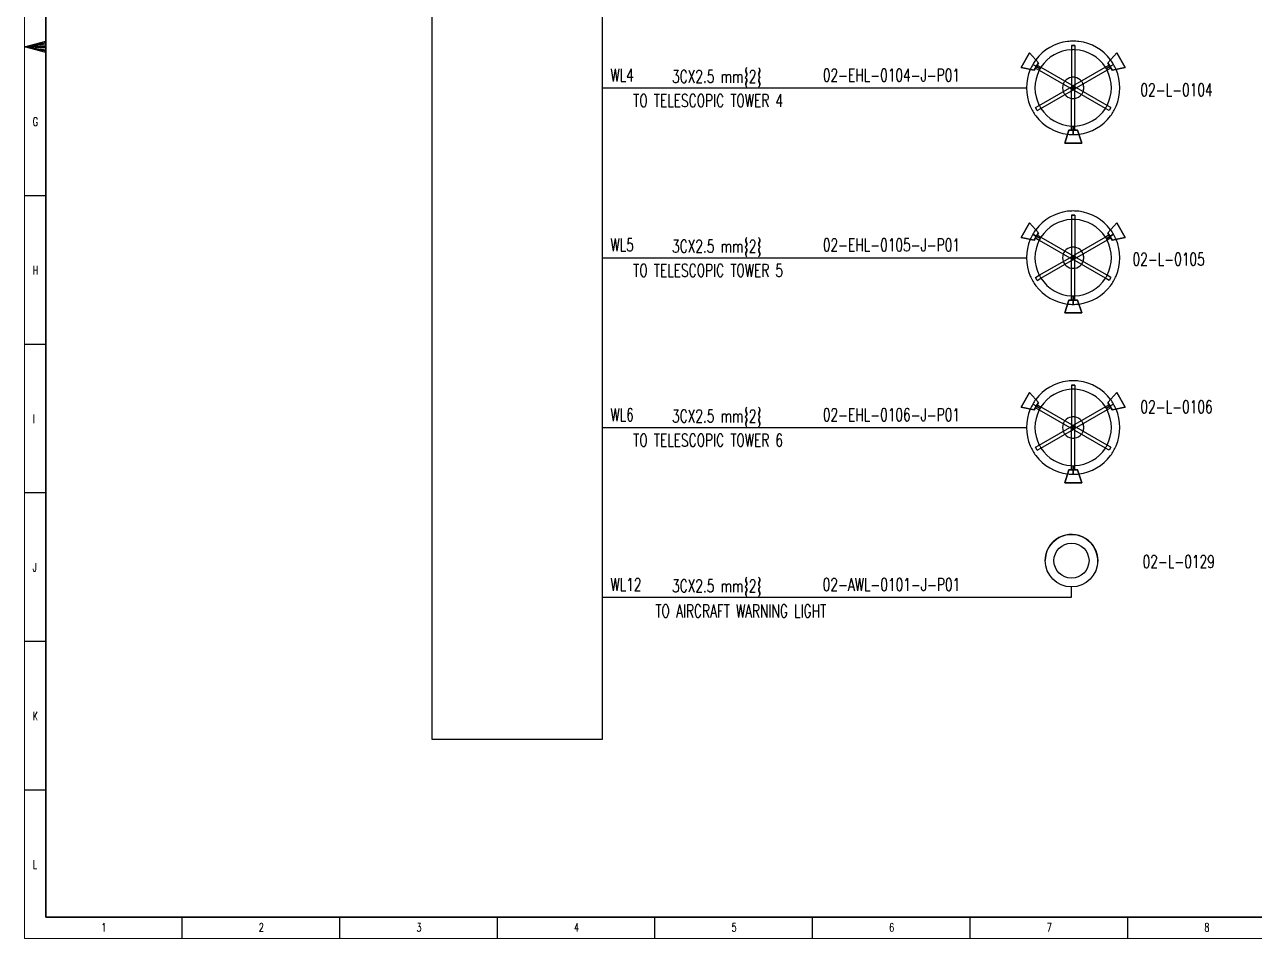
# Model space of a CAD drawing. Header units: millimetres. Extents: x -10610309 to -7681154, y 4147866 to 4574587.
# Drawn here: x -9834031 to -9544311, y 4154587 to 4369836 of the extents above; entities that cross this region are included whole.
import ezdxf
from ezdxf.enums import TextEntityAlignment as Align

# ---------------------------------------------------------------- set-up
doc = ezdxf.new("R2010")
doc.units = ezdxf.units.MM
doc.layers.add('照明平面设备层', color=1, linetype='Continuous')
doc.styles.add('HZTXT', font='simplexs.shx', dxfattribs={"width": 0.7, "bigfont": 'hztxt.shx'})
doc.styles.add('TEG BORDER', font='txt_qlt.shx', dxfattribs={"width": 0.7, "bigfont": 'hztxt.shx'})

# ---------------------------------------------------------------- blocks, each defined once
blk = doc.blocks.new('TEG BORDER A2')
at = {"linetype": 'Continuous'}
for p, q in [((5, 415), (5, 5)), ((5, 5), (489, 5))]:
    blk.add_line(p, q, dxfattribs=at)
for p, q in [((5, 210), (0, 210)), ((1.25, 210), (3.75, 210)), ((0, 175), (5, 175)), ((0, 140), (5, 140)), ((0, 105), (5, 105)), ((0, 70), (5, 70)), ((0, 35), (5, 35)), ((37.12, 0), (37.12, 5)), ((74.25, 0), (74.25, 5)), ((111.38, 0), (111.38, 5)), ((148.5, 0), (148.5, 5)), ((185.63, 0), (185.63, 5)), ((222.75, 0), (222.75, 5)), ((259.88, 0), (259.88, 5))]:
    blk.add_line(p, q)
at = {"color": 5, "lineweight": 15}
blk.add_lwpolyline([(0, 420), (594, 420), (594, 0), (0, 0)], close=True, dxfattribs=at)
blk.add_lwpolyline([(5, 415), (589, 415), (589, 5), (5, 5)], close=True)
blk.add_lwpolyline([(0, 210), (5, 211.34), (5, 208.66), (0, 210), (5, 211), (5, 210.67), (0, 210), (5, 210.33), (5, 209.67), (0, 210), (5, 209.33), (5, 209), (0, 210)])
at = {"char_height": 2, "width": 2, "style": 'TEG BORDER'}
for s, insert, attachment_point in [('G', (1.91, 193.39), 1), ('H', (1.91, 158.39), 1), ('I', (1.91, 123.39), 1), ('J', (1.91, 88.39), 1), ('K', (1.91, 53.39), 1), ('L', (1.91, 18.39), 1), ('1', (18.05, 1.59), 7), ('2', (55.17, 1.59), 7), ('3', (92.3, 1.59), 7), ('4', (129.42, 1.59), 7), ('5', (166.55, 1.59), 7), ('6', (203.67, 1.59), 7), ('7', (240.8, 1.59), 7), ('8', (277.92, 1.59), 7)]:
    blk.add_mtext(s, dxfattribs=dict(at, insert=insert, attachment_point=attachment_point))

msp = doc.modelspace()

# ---------------------------------------------------------------- linework, layer by layer
for p, q in [((-9698002, 4354933), (-9598002, 4354933)), ((-9698002, 4314933), (-9598002, 4314933)), ((-9698002, 4274933), (-9598002, 4274933)), ((-9698002, 4274933), (-9598002, 4274933)), ((-9587402, 4234933), (-9587402, 4237378)), ((-9698002, 4234933), (-9598002, 4234933)), ((-9698002, 4234933), (-9587402, 4234933))]:
    msp.add_line(p, q)
msp.add_lwpolyline([(-9738002, 4489901), (-9698002, 4489901), (-9698002, 4201427), (-9738002, 4201427)], close=True)
at = {"layer": '照明平面设备层', "color": 1, "linetype": 'Continuous'}
for p, q in [((-9586602, 4364933), (-9587402, 4364933)), ((-9587402, 4364933), (-9587002, 4364933)), ((-9586602, 4364933), (-9587402, 4364933)), ((-9587402, 4364933), (-9587002, 4364933)), ((-9587402, 4364933), (-9587402, 4363924)), ((-9587402, 4363924), (-9587402, 4355626)), ((-9587002, 4364933), (-9586602, 4364933)), ((-9587002, 4364933), (-9586602, 4364933)), ((-9586602, 4364933), (-9586602, 4363924)), ((-9586602, 4363924), (-9586602, 4355626)), ((-9599261, 4359701), (-9597261, 4363165)), ((-9597261, 4363165), (-9599261, 4359701)), ((-9597261, 4363165), (-9599261, 4359701)), ((-9599261, 4359701), (-9597261, 4363165)), ((-9597261, 4363165), (-9595163, 4360799)), ((-9597261, 4363165), (-9595163, 4360799)), ((-9595163, 4360799), (-9597261, 4363165)), ((-9597261, 4363165), (-9595163, 4360799)), ((-9595663, 4359933), (-9596529, 4360433)), ((-9596529, 4360433), (-9595663, 4359933)), ((-9595663, 4359933), (-9596529, 4360433)), ((-9596529, 4360433), (-9595663, 4359933)), ((-9596163, 4359067), (-9595163, 4360799)), ((-9595163, 4360799), (-9596163, 4359067)), ((-9595163, 4360799), (-9596163, 4359067)), ((-9596163, 4359067), (-9595163, 4360799)), ((-9576744, 4363165), (-9578842, 4360799)), ((-9576744, 4363165), (-9578842, 4360799)), ((-9578842, 4360799), (-9576744, 4363165)), ((-9578842, 4360799), (-9576744, 4363165)), ((-9577842, 4359067), (-9578842, 4360799)), ((-9578842, 4360799), (-9577842, 4359067)), ((-9578842, 4360799), (-9577842, 4359067)), ((-9577842, 4359067), (-9578842, 4360799)), ((-9578342, 4359933), (-9577476, 4360433)), ((-9577476, 4360433), (-9578342, 4359933)), ((-9578342, 4359933), (-9577476, 4360433)), ((-9577476, 4360433), (-9578342, 4359933)), ((-9576744, 4363165), (-9574744, 4359701)), ((-9574744, 4359701), (-9576744, 4363165)), ((-9574744, 4359701), (-9576744, 4363165)), ((-9576744, 4363165), (-9574744, 4359701)), ((-9599261, 4359701), (-9596163, 4359067)), ((-9599261, 4359701), (-9596163, 4359067)), ((-9596163, 4359067), (-9599261, 4359701)), ((-9596163, 4359067), (-9599261, 4359701)), ((-9595463, 4360279), (-9595863, 4359586)), ((-9595463, 4360279), (-9595863, 4359586)), ((-9595863, 4359586), (-9594989, 4359082)), ((-9595663, 4359933), (-9594797, 4359433)), ((-9594869, 4359475), (-9595663, 4359933)), ((-9595663, 4359933), (-9594797, 4359433)), ((-9594869, 4359475), (-9595663, 4359933)), ((-9595463, 4360279), (-9594589, 4359775)), ((-9594989, 4359082), (-9587802, 4354933)), ((-9594797, 4359433), (-9594869, 4359475)), ((-9594797, 4359433), (-9594869, 4359475)), ((-9594589, 4359775), (-9587402, 4355626)), ((-9579416, 4359775), (-9586602, 4355626)), ((-9579016, 4359082), (-9586202, 4354933)), ((-9578542, 4360279), (-9579416, 4359775)), ((-9578342, 4359933), (-9579208, 4359433)), ((-9578342, 4359933), (-9579208, 4359433)), ((-9579208, 4359433), (-9579136, 4359475)), ((-9579208, 4359433), (-9579136, 4359475)), ((-9579136, 4359475), (-9578342, 4359933)), ((-9579136, 4359475), (-9578342, 4359933)), ((-9578142, 4359586), (-9579016, 4359082)), ((-9578542, 4360279), (-9578142, 4359586)), ((-9578542, 4360279), (-9578142, 4359586)), ((-9574744, 4359701), (-9577842, 4359067)), ((-9574744, 4359701), (-9577842, 4359067)), ((-9577842, 4359067), (-9574744, 4359701)), ((-9574744, 4359701), (-9577842, 4359067)), ((-9594989, 4350784), (-9587802, 4354933)), ((-9587802, 4354933), (-9587202, 4355279)), ((-9587802, 4354933), (-9587202, 4354586)), ((-9587402, 4355626), (-9586802, 4355279)), ((-9587402, 4355626), (-9587402, 4354933)), ((-9586602, 4354933), (-9587402, 4354933)), ((-9587402, 4354933), (-9587002, 4354933)), ((-9587002, 4354933), (-9587402, 4354933)), ((-9587402, 4354933), (-9586602, 4354933)), ((-9587402, 4354240), (-9587402, 4354933)), ((-9587402, 4354240), (-9586802, 4354586)), ((-9586602, 4355626), (-9587202, 4355279)), ((-9587002, 4354933), (-9587202, 4355279)), ((-9587202, 4355279), (-9586802, 4354586)), ((-9586802, 4354586), (-9587202, 4355279)), ((-9587202, 4355279), (-9587002, 4354933)), ((-9587202, 4354586), (-9586802, 4355279)), ((-9586802, 4355279), (-9587202, 4354586)), ((-9587002, 4354933), (-9587202, 4354586)), ((-9587202, 4354586), (-9587002, 4354933)), ((-9586602, 4354240), (-9587202, 4354586)), ((-9586802, 4355279), (-9587002, 4354933)), ((-9587002, 4354933), (-9586802, 4355279)), ((-9586802, 4354586), (-9587002, 4354933)), ((-9587002, 4354933), (-9586802, 4354586)), ((-9587002, 4354933), (-9586602, 4354933)), ((-9586602, 4354933), (-9587002, 4354933)), ((-9586202, 4354933), (-9586802, 4355279)), ((-9586202, 4354933), (-9586802, 4354586)), ((-9586602, 4355626), (-9586602, 4354933)), ((-9586602, 4354240), (-9586602, 4354933)), ((-9579016, 4350784), (-9586202, 4354933)), ((-9594589, 4350091), (-9587402, 4354240)), ((-9587402, 4345942), (-9587402, 4354240)), ((-9586602, 4345942), (-9586602, 4354240)), ((-9579416, 4350091), (-9586602, 4354240)), ((-9595863, 4350279), (-9594989, 4350784)), ((-9595463, 4349586), (-9595863, 4350279)), ((-9595463, 4349586), (-9595863, 4350279)), ((-9595463, 4349586), (-9594589, 4350091)), ((-9578542, 4349586), (-9579416, 4350091)), ((-9578142, 4350279), (-9579016, 4350784)), ((-9578142, 4350279), (-9578542, 4349586)), ((-9578142, 4350279), (-9578542, 4349586)), ((-9587402, 4344933), (-9587402, 4345942)), ((-9587002, 4345849), (-9587002, 4345933)), ((-9587002, 4345933), (-9587002, 4343933)), ((-9587002, 4345849), (-9587002, 4345933)), ((-9587002, 4345933), (-9587002, 4343933)), ((-9587002, 4344933), (-9587002, 4345849)), ((-9587002, 4344933), (-9587002, 4345849)), ((-9586602, 4344933), (-9586602, 4345942)), ((-9588002, 4344933), (-9589002, 4341933)), ((-9589002, 4341933), (-9588002, 4344933)), ((-9589002, 4341933), (-9588002, 4344933)), ((-9589002, 4341933), (-9588002, 4344933)), ((-9586002, 4344933), (-9588002, 4344933)), ((-9588002, 4344933), (-9586002, 4344933)), ((-9588002, 4344933), (-9586002, 4344933)), ((-9586002, 4344933), (-9588002, 4344933)), ((-9586602, 4344933), (-9587402, 4344933)), ((-9586602, 4344933), (-9587402, 4344933)), ((-9587002, 4343933), (-9587002, 4344933)), ((-9587002, 4343933), (-9587002, 4344933)), ((-9585002, 4341933), (-9586002, 4344933)), ((-9585002, 4341933), (-9586002, 4344933)), ((-9586002, 4344933), (-9585002, 4341933)), ((-9586002, 4344933), (-9585002, 4341933)), ((-9585002, 4341933), (-9589002, 4341933)), ((-9589002, 4341933), (-9585002, 4341933)), ((-9589002, 4341933), (-9585002, 4341933)), ((-9585002, 4341933), (-9589002, 4341933)), ((-9599261, 4319701), (-9597261, 4323165)), ((-9597261, 4323165), (-9599261, 4319701)), ((-9597261, 4323165), (-9599261, 4319701)), ((-9599261, 4319701), (-9597261, 4323165)), ((-9597261, 4323165), (-9595163, 4320799)), ((-9597261, 4323165), (-9595163, 4320799)), ((-9595163, 4320799), (-9597261, 4323165)), ((-9597261, 4323165), (-9595163, 4320799)), ((-9586602, 4324933), (-9587402, 4324933)), ((-9587402, 4324933), (-9587002, 4324933)), ((-9586602, 4324933), (-9587402, 4324933)), ((-9587402, 4324933), (-9587002, 4324933)), ((-9587402, 4324933), (-9587402, 4323924)), ((-9587402, 4323924), (-9587402, 4315626)), ((-9587002, 4324933), (-9586602, 4324933)), ((-9587002, 4324933), (-9586602, 4324933)), ((-9586602, 4324933), (-9586602, 4323924)), ((-9586602, 4323924), (-9586602, 4315626)), ((-9576744, 4323165), (-9578842, 4320799)), ((-9576744, 4323165), (-9578842, 4320799)), ((-9578842, 4320799), (-9576744, 4323165)), ((-9578842, 4320799), (-9576744, 4323165)), ((-9576744, 4323165), (-9574744, 4319701)), ((-9574744, 4319701), (-9576744, 4323165)), ((-9574744, 4319701), (-9576744, 4323165)), ((-9576744, 4323165), (-9574744, 4319701)), ((-9595663, 4319933), (-9596529, 4320433)), ((-9596529, 4320433), (-9595663, 4319933)), ((-9595663, 4319933), (-9596529, 4320433)), ((-9596529, 4320433), (-9595663, 4319933)), ((-9596163, 4319067), (-9595163, 4320799)), ((-9595163, 4320799), (-9596163, 4319067)), ((-9595163, 4320799), (-9596163, 4319067)), ((-9596163, 4319067), (-9595163, 4320799)), ((-9595463, 4320279), (-9595863, 4319586)), ((-9595463, 4320279), (-9595863, 4319586)), ((-9595663, 4319933), (-9594797, 4319433)), ((-9594869, 4319475), (-9595663, 4319933)), ((-9595663, 4319933), (-9594797, 4319433)), ((-9594869, 4319475), (-9595663, 4319933)), ((-9595463, 4320279), (-9594589, 4319775)), ((-9594589, 4319775), (-9587402, 4315626)), ((-9579416, 4319775), (-9586602, 4315626)), ((-9578542, 4320279), (-9579416, 4319775)), ((-9578342, 4319933), (-9579208, 4319433)), ((-9578342, 4319933), (-9579208, 4319433)), ((-9579136, 4319475), (-9578342, 4319933)), ((-9579136, 4319475), (-9578342, 4319933)), ((-9577842, 4319067), (-9578842, 4320799)), ((-9578842, 4320799), (-9577842, 4319067)), ((-9578842, 4320799), (-9577842, 4319067)), ((-9577842, 4319067), (-9578842, 4320799)), ((-9578542, 4320279), (-9578142, 4319586)), ((-9578542, 4320279), (-9578142, 4319586)), ((-9578342, 4319933), (-9577476, 4320433)), ((-9577476, 4320433), (-9578342, 4319933)), ((-9578342, 4319933), (-9577476, 4320433)), ((-9577476, 4320433), (-9578342, 4319933)), ((-9599261, 4319701), (-9596163, 4319067)), ((-9599261, 4319701), (-9596163, 4319067)), ((-9596163, 4319067), (-9599261, 4319701)), ((-9596163, 4319067), (-9599261, 4319701)), ((-9595863, 4319586), (-9594989, 4319082)), ((-9594989, 4319082), (-9587802, 4314933)), ((-9594797, 4319433), (-9594869, 4319475)), ((-9594797, 4319433), (-9594869, 4319475)), ((-9579016, 4319082), (-9586202, 4314933)), ((-9579208, 4319433), (-9579136, 4319475)), ((-9579208, 4319433), (-9579136, 4319475)), ((-9578142, 4319586), (-9579016, 4319082)), ((-9574744, 4319701), (-9577842, 4319067)), ((-9574744, 4319701), (-9577842, 4319067)), ((-9577842, 4319067), (-9574744, 4319701)), ((-9574744, 4319701), (-9577842, 4319067)), ((-9594989, 4310784), (-9587802, 4314933)), ((-9594589, 4310091), (-9587402, 4314240)), ((-9587802, 4314933), (-9587202, 4315279)), ((-9587802, 4314933), (-9587202, 4314586)), ((-9587402, 4315626), (-9586802, 4315279)), ((-9587402, 4315626), (-9587402, 4314933)), ((-9586602, 4314933), (-9587402, 4314933)), ((-9587402, 4314933), (-9587002, 4314933)), ((-9587002, 4314933), (-9587402, 4314933)), ((-9587402, 4314933), (-9586602, 4314933)), ((-9587402, 4314240), (-9587402, 4314933)), ((-9587402, 4314240), (-9586802, 4314586)), ((-9587402, 4305942), (-9587402, 4314240)), ((-9586602, 4315626), (-9587202, 4315279)), ((-9587002, 4314933), (-9587202, 4315279)), ((-9587202, 4315279), (-9586802, 4314586)), ((-9586802, 4314586), (-9587202, 4315279)), ((-9587202, 4315279), (-9587002, 4314933)), ((-9587202, 4314586), (-9586802, 4315279)), ((-9586802, 4315279), (-9587202, 4314586)), ((-9587002, 4314933), (-9587202, 4314586)), ((-9587202, 4314586), (-9587002, 4314933)), ((-9586602, 4314240), (-9587202, 4314586)), ((-9586802, 4315279), (-9587002, 4314933)), ((-9587002, 4314933), (-9586802, 4315279)), ((-9586802, 4314586), (-9587002, 4314933)), ((-9587002, 4314933), (-9586802, 4314586)), ((-9587002, 4314933), (-9586602, 4314933)), ((-9586602, 4314933), (-9587002, 4314933)), ((-9586202, 4314933), (-9586802, 4315279)), ((-9586202, 4314933), (-9586802, 4314586)), ((-9586602, 4315626), (-9586602, 4314933)), ((-9586602, 4314240), (-9586602, 4314933)), ((-9586602, 4305942), (-9586602, 4314240)), ((-9579416, 4310091), (-9586602, 4314240)), ((-9579016, 4310784), (-9586202, 4314933)), ((-9595863, 4310279), (-9594989, 4310784)), ((-9595463, 4309586), (-9595863, 4310279)), ((-9595463, 4309586), (-9595863, 4310279)), ((-9595463, 4309586), (-9594589, 4310091)), ((-9578542, 4309586), (-9579416, 4310091)), ((-9578142, 4310279), (-9579016, 4310784)), ((-9578142, 4310279), (-9578542, 4309586)), ((-9578142, 4310279), (-9578542, 4309586)), ((-9587402, 4304933), (-9587402, 4305942)), ((-9587002, 4305849), (-9587002, 4305933)), ((-9587002, 4305933), (-9587002, 4303933)), ((-9587002, 4305849), (-9587002, 4305933)), ((-9587002, 4305933), (-9587002, 4303933)), ((-9587002, 4304933), (-9587002, 4305849)), ((-9587002, 4304933), (-9587002, 4305849)), ((-9586602, 4304933), (-9586602, 4305942)), ((-9588002, 4304933), (-9589002, 4301933)), ((-9589002, 4301933), (-9588002, 4304933)), ((-9589002, 4301933), (-9588002, 4304933)), ((-9589002, 4301933), (-9588002, 4304933)), ((-9586002, 4304933), (-9588002, 4304933)), ((-9588002, 4304933), (-9586002, 4304933)), ((-9588002, 4304933), (-9586002, 4304933)), ((-9586002, 4304933), (-9588002, 4304933)), ((-9586602, 4304933), (-9587402, 4304933)), ((-9586602, 4304933), (-9587402, 4304933)), ((-9587002, 4303933), (-9587002, 4304933)), ((-9587002, 4303933), (-9587002, 4304933)), ((-9585002, 4301933), (-9586002, 4304933)), ((-9585002, 4301933), (-9586002, 4304933)), ((-9586002, 4304933), (-9585002, 4301933)), ((-9586002, 4304933), (-9585002, 4301933)), ((-9585002, 4301933), (-9589002, 4301933)), ((-9589002, 4301933), (-9585002, 4301933)), ((-9589002, 4301933), (-9585002, 4301933)), ((-9585002, 4301933), (-9589002, 4301933)), ((-9599261, 4279701), (-9597261, 4283165)), ((-9597261, 4283165), (-9599261, 4279701)), ((-9597261, 4283165), (-9599261, 4279701)), ((-9599261, 4279701), (-9597261, 4283165)), ((-9597261, 4283165), (-9595163, 4280799)), ((-9597261, 4283165), (-9595163, 4280799)), ((-9595163, 4280799), (-9597261, 4283165)), ((-9597261, 4283165), (-9595163, 4280799)), ((-9586602, 4284933), (-9587402, 4284933)), ((-9587402, 4284933), (-9587002, 4284933)), ((-9586602, 4284933), (-9587402, 4284933)), ((-9587402, 4284933), (-9587002, 4284933)), ((-9587402, 4284933), (-9587402, 4283924)), ((-9587402, 4283924), (-9587402, 4275626)), ((-9587002, 4284933), (-9586602, 4284933)), ((-9587002, 4284933), (-9586602, 4284933)), ((-9586602, 4284933), (-9586602, 4283924)), ((-9586602, 4283924), (-9586602, 4275626)), ((-9576744, 4283165), (-9578842, 4280799)), ((-9576744, 4283165), (-9578842, 4280799)), ((-9578842, 4280799), (-9576744, 4283165)), ((-9578842, 4280799), (-9576744, 4283165)), ((-9576744, 4283165), (-9574744, 4279701)), ((-9574744, 4279701), (-9576744, 4283165)), ((-9574744, 4279701), (-9576744, 4283165)), ((-9576744, 4283165), (-9574744, 4279701)), ((-9599261, 4279701), (-9596163, 4279067)), ((-9599261, 4279701), (-9596163, 4279067)), ((-9596163, 4279067), (-9599261, 4279701)), ((-9596163, 4279067), (-9599261, 4279701)), ((-9595663, 4279933), (-9596529, 4280433)), ((-9596529, 4280433), (-9595663, 4279933)), ((-9595663, 4279933), (-9596529, 4280433)), ((-9596529, 4280433), (-9595663, 4279933)), ((-9596163, 4279067), (-9595163, 4280799)), ((-9595163, 4280799), (-9596163, 4279067)), ((-9595163, 4280799), (-9596163, 4279067)), ((-9596163, 4279067), (-9595163, 4280799)), ((-9595463, 4280279), (-9595863, 4279586)), ((-9595463, 4280279), (-9595863, 4279586)), ((-9595863, 4279586), (-9594989, 4279082)), ((-9595663, 4279933), (-9594797, 4279433)), ((-9594869, 4279475), (-9595663, 4279933)), ((-9595663, 4279933), (-9594797, 4279433)), ((-9594869, 4279475), (-9595663, 4279933)), ((-9595463, 4280279), (-9594589, 4279775)), ((-9594797, 4279433), (-9594869, 4279475)), ((-9594797, 4279433), (-9594869, 4279475)), ((-9594589, 4279775), (-9587402, 4275626)), ((-9579416, 4279775), (-9586602, 4275626)), ((-9578542, 4280279), (-9579416, 4279775)), ((-9578342, 4279933), (-9579208, 4279433)), ((-9578342, 4279933), (-9579208, 4279433)), ((-9579208, 4279433), (-9579136, 4279475)), ((-9579208, 4279433), (-9579136, 4279475)), ((-9579136, 4279475), (-9578342, 4279933)), ((-9579136, 4279475), (-9578342, 4279933)), ((-9578142, 4279586), (-9579016, 4279082)), ((-9577842, 4279067), (-9578842, 4280799)), ((-9578842, 4280799), (-9577842, 4279067)), ((-9578842, 4280799), (-9577842, 4279067)), ((-9577842, 4279067), (-9578842, 4280799)), ((-9578542, 4280279), (-9578142, 4279586)), ((-9578542, 4280279), (-9578142, 4279586)), ((-9578342, 4279933), (-9577476, 4280433)), ((-9577476, 4280433), (-9578342, 4279933)), ((-9578342, 4279933), (-9577476, 4280433)), ((-9577476, 4280433), (-9578342, 4279933)), ((-9574744, 4279701), (-9577842, 4279067)), ((-9574744, 4279701), (-9577842, 4279067)), ((-9577842, 4279067), (-9574744, 4279701)), ((-9574744, 4279701), (-9577842, 4279067)), ((-9594989, 4279082), (-9587802, 4274933)), ((-9579016, 4279082), (-9586202, 4274933)), ((-9594989, 4270784), (-9587802, 4274933)), ((-9594589, 4270091), (-9587402, 4274240)), ((-9587802, 4274933), (-9587202, 4275279)), ((-9587802, 4274933), (-9587202, 4274586)), ((-9587402, 4275626), (-9586802, 4275279)), ((-9587402, 4275626), (-9587402, 4274933)), ((-9586602, 4274933), (-9587402, 4274933)), ((-9587402, 4274933), (-9587002, 4274933)), ((-9587002, 4274933), (-9587402, 4274933)), ((-9587402, 4274933), (-9586602, 4274933)), ((-9587402, 4274240), (-9587402, 4274933)), ((-9587402, 4274240), (-9586802, 4274586)), ((-9587402, 4265942), (-9587402, 4274240)), ((-9586602, 4275626), (-9587202, 4275279)), ((-9587002, 4274933), (-9587202, 4275279)), ((-9587202, 4275279), (-9586802, 4274586)), ((-9586802, 4274586), (-9587202, 4275279)), ((-9587202, 4275279), (-9587002, 4274933)), ((-9587202, 4274586), (-9586802, 4275279)), ((-9586802, 4275279), (-9587202, 4274586)), ((-9587002, 4274933), (-9587202, 4274586)), ((-9587202, 4274586), (-9587002, 4274933)), ((-9586602, 4274240), (-9587202, 4274586)), ((-9586802, 4275279), (-9587002, 4274933)), ((-9587002, 4274933), (-9586802, 4275279)), ((-9586802, 4274586), (-9587002, 4274933)), ((-9587002, 4274933), (-9586802, 4274586)), ((-9587002, 4274933), (-9586602, 4274933)), ((-9586602, 4274933), (-9587002, 4274933)), ((-9586202, 4274933), (-9586802, 4275279)), ((-9586202, 4274933), (-9586802, 4274586)), ((-9586602, 4275626), (-9586602, 4274933)), ((-9586602, 4274240), (-9586602, 4274933)), ((-9586602, 4265942), (-9586602, 4274240)), ((-9579416, 4270091), (-9586602, 4274240)), ((-9579016, 4270784), (-9586202, 4274933)), ((-9595863, 4270279), (-9594989, 4270784)), ((-9578142, 4270279), (-9579016, 4270784)), ((-9595463, 4269586), (-9595863, 4270279)), ((-9595463, 4269586), (-9595863, 4270279)), ((-9595463, 4269586), (-9594589, 4270091)), ((-9578542, 4269586), (-9579416, 4270091)), ((-9578142, 4270279), (-9578542, 4269586)), ((-9578142, 4270279), (-9578542, 4269586)), ((-9588002, 4264933), (-9589002, 4261933)), ((-9589002, 4261933), (-9588002, 4264933)), ((-9589002, 4261933), (-9588002, 4264933)), ((-9589002, 4261933), (-9588002, 4264933)), ((-9586002, 4264933), (-9588002, 4264933)), ((-9588002, 4264933), (-9586002, 4264933)), ((-9588002, 4264933), (-9586002, 4264933)), ((-9586002, 4264933), (-9588002, 4264933)), ((-9587402, 4264933), (-9587402, 4265942)), ((-9586602, 4264933), (-9587402, 4264933)), ((-9586602, 4264933), (-9587402, 4264933)), ((-9587002, 4265849), (-9587002, 4265933)), ((-9587002, 4265933), (-9587002, 4263933)), ((-9587002, 4265849), (-9587002, 4265933)), ((-9587002, 4265933), (-9587002, 4263933)), ((-9587002, 4264933), (-9587002, 4265849)), ((-9587002, 4264933), (-9587002, 4265849)), ((-9587002, 4263933), (-9587002, 4264933)), ((-9587002, 4263933), (-9587002, 4264933)), ((-9586602, 4264933), (-9586602, 4265942)), ((-9585002, 4261933), (-9586002, 4264933)), ((-9585002, 4261933), (-9586002, 4264933)), ((-9586002, 4264933), (-9585002, 4261933)), ((-9586002, 4264933), (-9585002, 4261933)), ((-9585002, 4261933), (-9589002, 4261933)), ((-9589002, 4261933), (-9585002, 4261933)), ((-9589002, 4261933), (-9585002, 4261933)), ((-9585002, 4261933), (-9589002, 4261933))]:
    msp.add_line(p, q, dxfattribs=at)
for centre, radius in [((-9587002, 4354933), 500), ((-9587002, 4354933), 500), ((-9587002, 4314933), 500), ((-9587002, 4314933), 500), ((-9587002, 4274933), 500), ((-9587002, 4274933), 500), ((-9587402, 4243572), 6194), ((-9587402, 4243572), 4129)]:
    msp.add_circle(centre, radius, dxfattribs=at)
for centre, radius, start, end in [((-9587002, 4354933), 11000, 96.86074, 143.17429), ((-9587002, 4354933), 9000, 92.54732, 147.45268), ((-9587002, 4354933), 11000, 90, 96.86074), ((-9587002, 4354933), 9000, 90, 92.54732), ((-9587002, 4354933), 11000, 83.18043, 90), ((-9587002, 4354933), 9000, 87.45268, 90), ((-9587002, 4354933), 9000, 32.54732, 87.45268), ((-9587002, 4354933), 11000, 36.82571, 83.18043), ((-9587002, 4354933), 11000, 150, 156.82571), ((-9587002, 4354933), 11000, 143.17429, 150), ((-9587002, 4354933), 11000, 30, 36.82571), ((-9587002, 4354933), 11000, 23.17429, 30), ((-9587002, 4354933), 11000, 156.82571, 203.17429), ((-9587002, 4354933), 9000, 152.54732, 207.45268), ((-9587002, 4354933), 9000, 150, 152.54732), ((-9587002, 4354933), 9000, 147.45268, 150), ((-9587002, 4354933), 2500, 99.2069, 140.7931), ((-9587002, 4354933), 2500, 99.2069, 140.7931), ((-9587002, 4354933), 2500, 80.7931, 99.2069), ((-9587002, 4354933), 2500, 80.7931, 99.2069), ((-9587002, 4354933), 2500, 39.2069, 80.7931), ((-9587002, 4354933), 2500, 39.2069, 80.7931), ((-9587002, 4354933), 9000, 30, 32.54732), ((-9587002, 4354933), 9000, 27.45268, 30), ((-9587002, 4354933), 9000, 332.54732, 27.45268), ((-9587002, 4354933), 11000, 336.82571, 23.17429), ((-9587002, 4354933), 2500, 159.2069, 200.7931), ((-9587002, 4354933), 2500, 159.2069, 200.7931), ((-9587002, 4354933), 2500, 140.7931, 159.2069), ((-9587002, 4354933), 2500, 140.7931, 159.2069), ((-9587002, 4354933), 2500, 20.7931, 39.2069), ((-9587002, 4354933), 2500, 20.7931, 39.2069), ((-9587002, 4354933), 2500, 339.2069, 20.7931), ((-9587002, 4354933), 2500, 0, 20.7931), ((-9587002, 4354933), 2500, 339.2069, 0), ((-9587002, 4354933), 2500, 200.7931, 219.2069), ((-9587002, 4354933), 2500, 200.7931, 219.2069), ((-9587002, 4354933), 2500, 219.2069, 260.7931), ((-9587002, 4354933), 2500, 219.2069, 260.7931), ((-9587002, 4354933), 2500, 260.7931, 270), ((-9587002, 4354933), 2500, 260.7931, 279.2069), ((-9587002, 4354933), 2500, 270, 279.2069), ((-9587002, 4354933), 2500, 279.2069, 320.7931), ((-9587002, 4354933), 2500, 279.2069, 320.7931), ((-9587002, 4354933), 2500, 320.7931, 339.2069), ((-9587002, 4354933), 2500, 320.7931, 339.2069), ((-9587002, 4354933), 11000, 203.17429, 210), ((-9587002, 4354933), 11000, 210, 216.82571), ((-9587002, 4354933), 9000, 207.45268, 210), ((-9587002, 4354933), 9000, 210, 212.54732), ((-9587002, 4354933), 9000, 212.54732, 267.45268), ((-9587002, 4354933), 9000, 272.54732, 327.45268), ((-9587002, 4354933), 9000, 327.45268, 330), ((-9587002, 4354933), 9000, 330, 332.54732), ((-9587002, 4354933), 11000, 323.17429, 330), ((-9587002, 4354933), 11000, 330, 336.82571), ((-9587002, 4354933), 11000, 216.82571, 263.17429), ((-9587002, 4354933), 9000, 267.45268, 270), ((-9587002, 4354933), 9000, 270, 272.54732), ((-9587002, 4354933), 11000, 276.82571, 323.17429), ((-9587002, 4354933), 11000, 263.17429, 270), ((-9587002, 4354933), 11000, 270, 276.82571), ((-9587002, 4314933), 11000, 96.86074, 143.17429), ((-9587002, 4314933), 11000, 90, 96.86074), ((-9587002, 4314933), 11000, 83.18043, 90), ((-9587002, 4314933), 11000, 36.82571, 83.18043), ((-9587002, 4314933), 9000, 92.54732, 147.45268), ((-9587002, 4314933), 9000, 90, 92.54732), ((-9587002, 4314933), 9000, 87.45268, 90), ((-9587002, 4314933), 9000, 32.54732, 87.45268), ((-9587002, 4314933), 11000, 150, 156.82571), ((-9587002, 4314933), 11000, 143.17429, 150), ((-9587002, 4314933), 9000, 147.45268, 150), ((-9587002, 4314933), 9000, 30, 32.54732), ((-9587002, 4314933), 11000, 30, 36.82571), ((-9587002, 4314933), 11000, 23.17429, 30), ((-9587002, 4314933), 11000, 156.82571, 203.17429), ((-9587002, 4314933), 9000, 152.54732, 207.45268), ((-9587002, 4314933), 9000, 150, 152.54732), ((-9587002, 4314933), 2500, 99.2069, 140.7931), ((-9587002, 4314933), 2500, 99.2069, 140.7931), ((-9587002, 4314933), 2500, 80.7931, 99.2069), ((-9587002, 4314933), 2500, 80.7931, 99.2069), ((-9587002, 4314933), 2500, 39.2069, 80.7931), ((-9587002, 4314933), 2500, 39.2069, 80.7931), ((-9587002, 4314933), 9000, 27.45268, 30), ((-9587002, 4314933), 9000, 332.54732, 27.45268), ((-9587002, 4314933), 11000, 336.82571, 23.17429), ((-9587002, 4314933), 2500, 159.2069, 200.7931), ((-9587002, 4314933), 2500, 159.2069, 200.7931), ((-9587002, 4314933), 2500, 140.7931, 159.2069), ((-9587002, 4314933), 2500, 140.7931, 159.2069), ((-9587002, 4314933), 2500, 200.7931, 219.2069), ((-9587002, 4314933), 2500, 200.7931, 219.2069), ((-9587002, 4314933), 2500, 20.7931, 39.2069), ((-9587002, 4314933), 2500, 20.7931, 39.2069), ((-9587002, 4314933), 2500, 320.7931, 339.2069), ((-9587002, 4314933), 2500, 320.7931, 339.2069), ((-9587002, 4314933), 2500, 339.2069, 20.7931), ((-9587002, 4314933), 2500, 0, 20.7931), ((-9587002, 4314933), 2500, 339.2069, 0), ((-9587002, 4314933), 2500, 219.2069, 260.7931), ((-9587002, 4314933), 2500, 219.2069, 260.7931), ((-9587002, 4314933), 2500, 260.7931, 270), ((-9587002, 4314933), 2500, 260.7931, 279.2069), ((-9587002, 4314933), 2500, 270, 279.2069), ((-9587002, 4314933), 2500, 279.2069, 320.7931), ((-9587002, 4314933), 2500, 279.2069, 320.7931), ((-9587002, 4314933), 11000, 203.17429, 210), ((-9587002, 4314933), 11000, 210, 216.82571), ((-9587002, 4314933), 11000, 216.82571, 263.17429), ((-9587002, 4314933), 9000, 207.45268, 210), ((-9587002, 4314933), 9000, 210, 212.54732), ((-9587002, 4314933), 9000, 212.54732, 267.45268), ((-9587002, 4314933), 9000, 272.54732, 327.45268), ((-9587002, 4314933), 11000, 276.82571, 323.17429), ((-9587002, 4314933), 9000, 327.45268, 330), ((-9587002, 4314933), 9000, 330, 332.54732), ((-9587002, 4314933), 11000, 323.17429, 330), ((-9587002, 4314933), 11000, 330, 336.82571), ((-9587002, 4314933), 9000, 267.45268, 270), ((-9587002, 4314933), 9000, 270, 272.54732), ((-9587002, 4314933), 11000, 263.17429, 270), ((-9587002, 4314933), 11000, 270, 276.82571), ((-9587002, 4274933), 11000, 96.86074, 143.17429), ((-9587002, 4274933), 11000, 90, 96.86074), ((-9587002, 4274933), 11000, 83.18043, 90), ((-9587002, 4274933), 11000, 36.82571, 83.18043), ((-9587002, 4274933), 9000, 92.54732, 147.45268), ((-9587002, 4274933), 9000, 90, 92.54732), ((-9587002, 4274933), 9000, 87.45268, 90), ((-9587002, 4274933), 9000, 32.54732, 87.45268), ((-9587002, 4274933), 11000, 156.82571, 203.17429), ((-9587002, 4274933), 11000, 150, 156.82571), ((-9587002, 4274933), 11000, 143.17429, 150), ((-9587002, 4274933), 9000, 150, 152.54732), ((-9587002, 4274933), 9000, 147.45268, 150), ((-9587002, 4274933), 9000, 30, 32.54732), ((-9587002, 4274933), 9000, 27.45268, 30), ((-9587002, 4274933), 11000, 30, 36.82571), ((-9587002, 4274933), 11000, 23.17429, 30), ((-9587002, 4274933), 11000, 336.82571, 23.17429), ((-9587002, 4274933), 9000, 152.54732, 207.45268), ((-9587002, 4274933), 2500, 140.7931, 159.2069), ((-9587002, 4274933), 2500, 140.7931, 159.2069), ((-9587002, 4274933), 2500, 99.2069, 140.7931), ((-9587002, 4274933), 2500, 99.2069, 140.7931), ((-9587002, 4274933), 2500, 80.7931, 99.2069), ((-9587002, 4274933), 2500, 80.7931, 99.2069), ((-9587002, 4274933), 2500, 39.2069, 80.7931), ((-9587002, 4274933), 2500, 39.2069, 80.7931), ((-9587002, 4274933), 2500, 20.7931, 39.2069), ((-9587002, 4274933), 2500, 20.7931, 39.2069), ((-9587002, 4274933), 9000, 332.54732, 27.45268), ((-9587002, 4274933), 2500, 159.2069, 200.7931), ((-9587002, 4274933), 2500, 159.2069, 200.7931), ((-9587002, 4274933), 2500, 200.7931, 219.2069), ((-9587002, 4274933), 2500, 200.7931, 219.2069), ((-9587002, 4274933), 2500, 320.7931, 339.2069), ((-9587002, 4274933), 2500, 320.7931, 339.2069), ((-9587002, 4274933), 2500, 339.2069, 20.7931), ((-9587002, 4274933), 2500, 0, 20.7931), ((-9587002, 4274933), 2500, 339.2069, 0), ((-9587002, 4274933), 11000, 203.17429, 210), ((-9587002, 4274933), 9000, 207.45268, 210), ((-9587002, 4274933), 2500, 219.2069, 260.7931), ((-9587002, 4274933), 2500, 219.2069, 260.7931), ((-9587002, 4274933), 2500, 260.7931, 270), ((-9587002, 4274933), 2500, 260.7931, 279.2069), ((-9587002, 4274933), 2500, 270, 279.2069), ((-9587002, 4274933), 2500, 279.2069, 320.7931), ((-9587002, 4274933), 2500, 279.2069, 320.7931), ((-9587002, 4274933), 9000, 330, 332.54732), ((-9587002, 4274933), 11000, 330, 336.82571), ((-9587002, 4274933), 11000, 210, 216.82571), ((-9587002, 4274933), 11000, 216.82571, 263.17429), ((-9587002, 4274933), 9000, 210, 212.54732), ((-9587002, 4274933), 9000, 212.54732, 267.45268), ((-9587002, 4274933), 9000, 272.54732, 327.45268), ((-9587002, 4274933), 11000, 276.82571, 323.17429), ((-9587002, 4274933), 9000, 327.45268, 330), ((-9587002, 4274933), 11000, 323.17429, 330), ((-9587002, 4274933), 9000, 267.45268, 270), ((-9587002, 4274933), 9000, 270, 272.54732), ((-9587002, 4274933), 11000, 263.17429, 270), ((-9587002, 4274933), 11000, 270, 276.82571), ((-9587402, 4243572), 6194, 356.0835, 180)]:
    msp.add_arc(centre, radius, start, end, dxfattribs=at)

# ---------------------------------------------------------------- block references
at = {"xscale": 1000, "yscale": 1000, "zscale": 1000}
msp.add_blockref('TEG BORDER A2', (-9834031, 4154587), dxfattribs=at)

# ---------------------------------------------------------------- texts
at = {"layer": '照明平面设备层', "color": 7, "style": 'HZTXT', "width": 0.7}
for s, p in [('WL4', (-9696002, 4357933)), ('WL5', (-9696002, 4317933)), ('WL6', (-9696002, 4277933)), ('WL12', (-9696002, 4237933))]:
    msp.add_text(s, height=3000, dxfattribs=at).set_placement(p, align=Align.MIDDLE_LEFT)
for s, p in [('3CX2.5 mm{2}', (-9670932, 4357619)), ('02-EHL-0104-J-P01', (-9629821, 4357933)), ('TO TELESCOPIC TOWER 4', (-9673002, 4351933)), ('3CX2.5 mm{2}', (-9670932, 4317619)), ('02-EHL-0105-J-P01', (-9629821, 4317933)), ('TO TELESCOPIC TOWER 5', (-9673002, 4311933)), ('3CX2.5 mm{2}', (-9670932, 4277619)), ('02-EHL-0106-J-P01', (-9629821, 4277933)), ('TO TELESCOPIC TOWER 6', (-9673002, 4271933)), ('3CX2.5 mm{2}', (-9670932, 4237619)), ('02-AWL-0101-J-P01', (-9629821, 4237933)), ('TO AIRCRAFT WARNING LIGHT', (-9665328, 4231711))]:
    msp.add_text(s, height=3000, dxfattribs=at).set_placement(p, align=Align.MIDDLE_CENTER)
at = {"layer": '照明平面设备层', "color": 0, "style": 'HZTXT', "width": 0.7}
for s, p in [('02-L-0104', (-9562650, 4354467)), ('02-L-0105', (-9564515, 4314571)), ('02-L-0106', (-9562650, 4279804)), ('02-L-0129', (-9562143, 4243349))]:
    msp.add_text(s, height=3000, dxfattribs=at).set_placement(p, align=Align.MIDDLE_CENTER)

doc.saveas('drawing.dxf')
